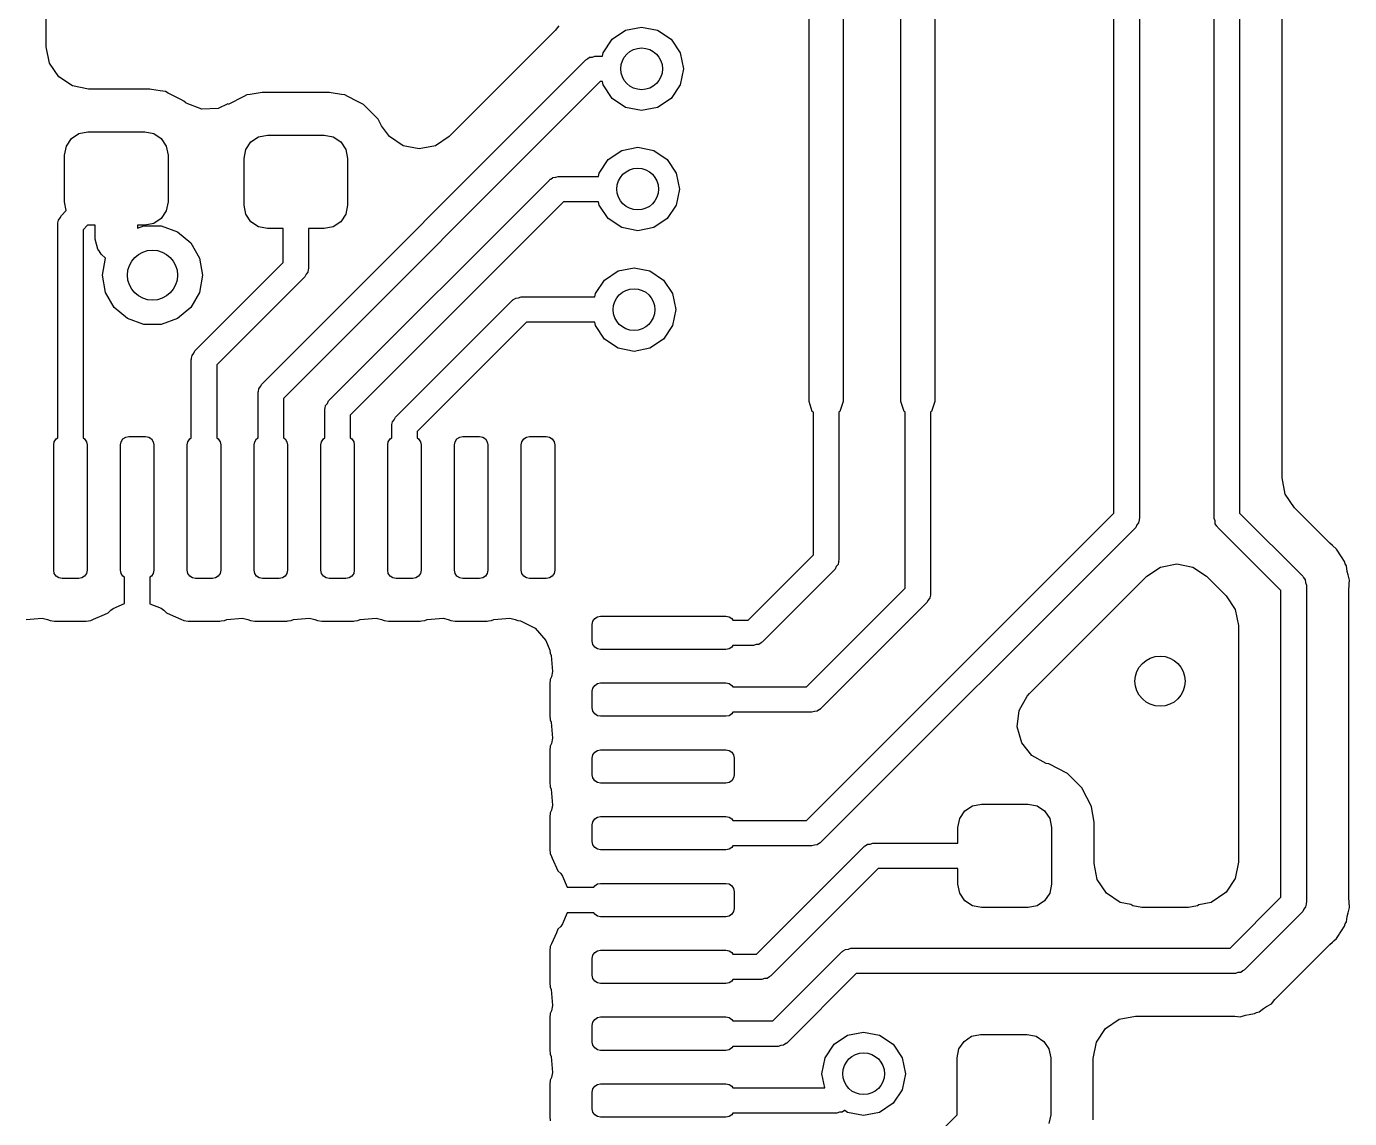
# Model space of a CAD drawing. Extents: x 0.99 to 4.24, y -7.27 to -4.02.
# Drawn here: x 3.0103 to 3.3222, y -6.4997 to -6.2423 of the extents above; entities that cross this region are included whole.
import ezdxf

# ---------------------------------------------------------------- set-up
doc = ezdxf.new("R2010")
doc.units = 0
doc.header["$MEASUREMENT"] = 0
doc.layers.add('BLACK', color=7, linetype='CONTINUOUS')

msp = doc.modelspace()

# ---------------------------------------------------------------- linework, layer by layer
at = {"layer": 'BLACK', "linetype": 'CONTINUOUS'}
for p, q in [((3.26668, -6.35703), (3.26668, -6.07565)), ((3.27269, -6.07441), (3.27269, -6.35827)), ((3.29031, -6.35827), (3.29031, -6.07441)), ((3.29631, -6.07565), (3.29631, -6.35703)), ((3.30633, -6.34875), (3.30633, -6.09291)), ((3.21647, -6.33071), (3.21647, -6.14142)), ((3.22447, -6.13976), (3.22447, -6.33071)), ((3.20282, -6.15285), (3.20282, -6.33071)), ((3.19482, -6.33071), (3.19482, -6.15451)), ((3.01499, -6.24715), (3.01499, -6.2289)), ((3.13443, -6.24382), (3.10996, -6.26828)), ((3.13501, -6.24318), (3.13443, -6.24382)), ((3.13518, -6.24298), (3.13501, -6.24318)), ((3.13584, -6.24218), (3.13518, -6.24298)), ((3.14838, -6.24535), (3.15157, -6.24322)), ((3.15157, -6.24322), (3.15534, -6.24247)), ((3.15534, -6.24247), (3.15911, -6.24322)), ((3.15911, -6.24322), (3.1623, -6.24535)), ((3.01575, -6.25096), (3.01499, -6.24715)), ((3.14625, -6.24855), (3.14838, -6.24535)), ((3.1623, -6.24535), (3.16443, -6.24855)), ((3.06579, -6.32662), (3.14222, -6.25019)), ((3.14222, -6.25019), (3.14237, -6.25008)), ((3.14237, -6.25008), (3.14241, -6.25001)), ((3.14241, -6.25001), (3.14254, -6.24997)), ((3.14254, -6.24997), (3.14307, -6.24959)), ((3.14307, -6.24959), (3.14373, -6.24954)), ((3.14373, -6.24954), (3.14434, -6.24931)), ((3.14434, -6.24931), (3.14609, -6.24931)), ((3.14609, -6.24931), (3.14625, -6.24855)), ((3.16443, -6.24855), (3.16518, -6.25231)), ((3.01791, -6.25419), (3.01575, -6.25096)), ((3.16518, -6.25231), (3.16443, -6.25608)), ((3.02114, -6.25635), (3.01791, -6.25419)), ((3.02495, -6.25711), (3.02114, -6.25635)), ((3.03589, -6.25711), (3.02495, -6.25711)), ((3.03941, -6.25711), (3.03589, -6.25711)), ((3.0398, -6.25717), (3.03941, -6.25711)), ((3.14558, -6.25531), (3.07091, -6.32998)), ((3.14609, -6.25531), (3.14558, -6.25531)), ((3.14625, -6.25608), (3.14609, -6.25531)), ((3.14838, -6.25927), (3.14625, -6.25608)), ((3.16443, -6.25608), (3.1623, -6.25927)), ((3.04181, -6.25749), (3.0398, -6.25717)), ((3.0398, -6.25717), (3.0398, -6.25717)), ((3.04305, -6.25768), (3.04181, -6.25749)), ((3.04375, -6.25804), (3.04305, -6.25768)), ((3.04673, -6.25956), (3.04375, -6.25804)), ((3.04375, -6.25804), (3.04375, -6.25804)), ((3.04743, -6.25992), (3.04673, -6.25956)), ((3.04673, -6.25956), (3.04673, -6.25956)), ((3.04787, -6.26036), (3.04743, -6.25992)), ((3.06157, -6.25883), (3.05788, -6.2607)), ((3.06227, -6.25847), (3.06157, -6.25883)), ((3.06157, -6.25883), (3.06157, -6.25883)), ((3.06304, -6.25835), (3.06227, -6.25847)), ((3.06349, -6.25828), (3.06304, -6.25835)), ((3.06304, -6.25835), (3.06304, -6.25835)), ((3.0659, -6.25789), (3.06349, -6.25828)), ((3.07382, -6.25789), (3.0659, -6.25789)), ((3.08134, -6.25789), (3.07382, -6.25789)), ((3.08173, -6.25789), (3.08134, -6.25789)), ((3.08212, -6.25795), (3.08173, -6.25789)), ((3.0846, -6.25835), (3.08212, -6.25795)), ((3.08212, -6.25795), (3.08212, -6.25795)), ((3.08537, -6.25847), (3.0846, -6.25835)), ((3.08607, -6.25883), (3.08537, -6.25847)), ((3.08838, -6.26), (3.08607, -6.25883)), ((3.08607, -6.25883), (3.08607, -6.25883)), ((3.08975, -6.2607), (3.08838, -6.26)), ((3.15157, -6.26141), (3.14838, -6.25927)), ((3.1623, -6.25927), (3.15911, -6.26141)), ((3.04799, -6.26044), (3.04787, -6.26036)), ((3.05164, -6.26178), (3.04799, -6.26044)), ((3.05552, -6.26163), (3.05164, -6.26178)), ((3.05782, -6.26057), (3.05552, -6.26163)), ((3.05788, -6.2607), (3.05782, -6.26057)), ((3.09323, -6.26418), (3.08975, -6.2607)), ((3.15534, -6.26215), (3.15157, -6.26141)), ((3.15911, -6.26141), (3.15534, -6.26215)), ((3.09404, -6.26576), (3.09323, -6.26418)), ((3.09587, -6.26828), (3.09404, -6.26576)), ((3.01971, -6.27053), (3.02091, -6.26874)), ((3.02091, -6.26874), (3.02269, -6.26755)), ((3.02269, -6.26755), (3.0248, -6.26713)), ((3.0248, -6.26713), (3.03819, -6.26713)), ((3.03819, -6.26713), (3.0403, -6.26755)), ((3.0403, -6.26755), (3.04209, -6.26874)), ((3.04209, -6.26874), (3.04328, -6.27053)), ((3.06203, -6.27132), (3.06323, -6.26953)), ((3.06323, -6.26953), (3.06502, -6.26833)), ((3.06502, -6.26833), (3.06713, -6.26791)), ((3.06713, -6.26791), (3.08051, -6.26791)), ((3.08051, -6.26791), (3.08262, -6.26833)), ((3.08262, -6.26833), (3.08441, -6.26953)), ((3.08441, -6.26953), (3.0856, -6.27132)), ((3.0991, -6.27044), (3.09587, -6.26828)), ((3.10996, -6.26828), (3.10673, -6.27044)), ((3.01929, -6.27264), (3.01971, -6.27053)), ((3.01929, -6.28366), (3.01929, -6.27264)), ((3.04328, -6.27053), (3.0437, -6.27264)), ((3.0437, -6.27264), (3.0437, -6.28366)), ((3.06161, -6.27343), (3.06203, -6.27132)), ((3.0856, -6.27132), (3.08602, -6.27343)), ((3.10291, -6.2712), (3.0991, -6.27044)), ((3.10673, -6.27044), (3.10291, -6.2712)), ((3.14745, -6.27369), (3.15064, -6.27156)), ((3.15064, -6.27156), (3.15441, -6.27081)), ((3.15441, -6.27081), (3.15818, -6.27156)), ((3.15818, -6.27156), (3.16137, -6.27369)), ((3.06161, -6.28445), (3.06161, -6.27343)), ((3.08602, -6.27343), (3.08602, -6.28445)), ((3.14532, -6.27688), (3.14745, -6.27369)), ((3.16137, -6.27369), (3.1635, -6.27688)), ((3.08154, -6.33057), (3.13358, -6.27853)), ((3.13358, -6.27853), (3.13373, -6.27842)), ((3.13373, -6.27842), (3.13377, -6.27835)), ((3.13377, -6.27835), (3.1339, -6.27831)), ((3.1339, -6.27831), (3.13443, -6.27793)), ((3.13443, -6.27793), (3.13509, -6.27787)), ((3.13509, -6.27787), (3.1357, -6.27765)), ((3.1357, -6.27765), (3.14516, -6.27765)), ((3.14516, -6.27765), (3.14532, -6.27688)), ((3.1635, -6.27688), (3.16425, -6.28065)), ((3.16425, -6.28065), (3.1635, -6.28442)), ((3.0197, -6.28571), (3.01929, -6.28366)), ((3.0437, -6.28366), (3.04328, -6.28577)), ((3.06203, -6.28656), (3.06161, -6.28445)), ((3.08602, -6.28445), (3.0856, -6.28656)), ((3.13694, -6.28365), (3.08666, -6.33393)), ((3.14516, -6.28365), (3.13694, -6.28365)), ((3.14532, -6.28442), (3.14516, -6.28365)), ((3.14745, -6.28761), (3.14532, -6.28442)), ((3.1635, -6.28442), (3.16137, -6.28761)), ((3.01774, -6.2886), (3.01785, -6.28795)), ((3.01785, -6.28795), (3.01827, -6.28745)), ((3.01827, -6.28745), (3.01855, -6.28686)), ((3.01855, -6.28686), (3.0197, -6.28571)), ((3.04209, -6.28756), (3.0403, -6.28875)), ((3.04328, -6.28577), (3.04209, -6.28756)), ((3.06323, -6.28835), (3.06203, -6.28656)), ((3.0856, -6.28656), (3.08441, -6.28835)), ((3.15064, -6.28974), (3.14745, -6.28761)), ((3.16137, -6.28761), (3.15818, -6.28974)), ((3.01767, -6.28898), (3.0177, -6.28879)), ((3.01767, -6.33931), (3.01767, -6.28898)), ((3.01768, -6.28871), (3.01774, -6.2886)), ((3.0177, -6.28879), (3.01768, -6.28871)), ((3.02473, -6.28916), (3.02367, -6.29022)), ((3.02367, -6.29022), (3.02367, -6.33931)), ((3.0248, -6.28917), (3.02473, -6.28916)), ((3.0265, -6.28917), (3.0248, -6.28917)), ((3.0265, -6.29242), (3.0265, -6.28917)), ((3.03819, -6.28917), (3.0365, -6.28917)), ((3.0365, -6.28917), (3.0365, -6.28986)), ((3.0365, -6.28986), (3.03797, -6.28932)), ((3.03797, -6.28932), (3.04208, -6.28932)), ((3.0403, -6.28875), (3.03819, -6.28917)), ((3.04208, -6.28932), (3.04593, -6.29072)), ((3.04593, -6.29072), (3.04907, -6.29336)), ((3.06502, -6.28954), (3.06323, -6.28835)), ((3.06713, -6.28996), (3.06502, -6.28954)), ((3.07082, -6.28996), (3.06713, -6.28996)), ((3.07082, -6.29797), (3.07082, -6.28996)), ((3.08051, -6.28996), (3.07682, -6.28996)), ((3.07682, -6.28996), (3.07682, -6.29921)), ((3.08262, -6.28954), (3.08051, -6.28996)), ((3.08441, -6.28835), (3.08262, -6.28954)), ((3.15441, -6.29049), (3.15064, -6.28974)), ((3.15818, -6.28974), (3.15441, -6.29049)), ((3.02684, -6.2936), (3.0265, -6.29242)), ((3.0271, -6.29481), (3.02684, -6.2936)), ((3.04907, -6.29336), (3.05112, -6.29691)), ((3.02726, -6.29502), (3.0271, -6.29481)), ((3.02729, -6.29512), (3.02726, -6.29502)), ((3.02743, -6.29524), (3.02729, -6.29512)), ((3.02796, -6.29596), (3.02743, -6.29524)), ((3.02893, -6.29692), (3.02796, -6.29596)), ((3.02821, -6.30095), (3.02893, -6.29692)), ((3.05112, -6.29691), (3.05184, -6.30095)), ((3.05004, -6.31874), (3.07082, -6.29797)), ((3.07622, -6.30074), (3.07594, -6.30133)), ((3.07664, -6.30024), (3.07622, -6.30074)), ((3.07675, -6.29959), (3.07664, -6.30024)), ((3.07681, -6.29947), (3.07675, -6.29959)), ((3.07682, -6.29921), (3.07679, -6.2994)), ((3.07679, -6.2994), (3.07681, -6.29947)), ((3.14658, -6.3021), (3.14978, -6.29996)), ((3.14978, -6.29996), (3.15354, -6.29921)), ((3.15354, -6.29921), (3.15731, -6.29996)), ((3.15731, -6.29996), (3.1605, -6.3021)), ((3.02893, -6.30499), (3.02821, -6.30095)), ((3.05184, -6.30095), (3.05112, -6.30499)), ((3.07594, -6.30133), (3.05517, -6.32211)), ((3.14445, -6.30529), (3.14658, -6.3021)), ((3.1605, -6.3021), (3.16264, -6.30529)), ((3.03098, -6.30854), (3.02893, -6.30499)), ((3.05112, -6.30499), (3.04907, -6.30854)), ((3.09729, -6.33444), (3.1248, -6.30693)), ((3.1248, -6.30693), (3.12495, -6.30683)), ((3.12495, -6.30683), (3.12499, -6.30676)), ((3.12499, -6.30676), (3.12511, -6.30671)), ((3.12511, -6.30671), (3.12565, -6.30634)), ((3.12565, -6.30634), (3.1263, -6.30628)), ((3.1263, -6.30628), (3.12692, -6.30606)), ((3.12692, -6.30606), (3.1443, -6.30606)), ((3.1443, -6.30606), (3.14445, -6.30529)), ((3.16264, -6.30529), (3.16339, -6.30906)), ((3.03412, -6.31118), (3.03098, -6.30854)), ((3.04907, -6.30854), (3.04593, -6.31118)), ((3.16339, -6.30906), (3.16264, -6.31282)), ((3.03797, -6.31258), (3.03412, -6.31118)), ((3.04208, -6.31258), (3.03797, -6.31258)), ((3.04593, -6.31118), (3.04208, -6.31258)), ((3.12816, -6.31206), (3.10241, -6.3378)), ((3.1443, -6.31206), (3.12816, -6.31206)), ((3.14445, -6.31282), (3.1443, -6.31206)), ((3.14658, -6.31601), (3.14445, -6.31282)), ((3.16264, -6.31282), (3.1605, -6.31601)), ((3.14978, -6.31815), (3.14658, -6.31601)), ((3.1605, -6.31601), (3.15731, -6.31815)), ((3.04935, -6.31984), (3.04977, -6.31934)), ((3.04977, -6.31934), (3.05004, -6.31874)), ((3.15354, -6.3189), (3.14978, -6.31815)), ((3.15731, -6.31815), (3.15354, -6.3189)), ((3.04917, -6.32087), (3.0492, -6.32068)), ((3.04917, -6.33931), (3.04917, -6.32087)), ((3.04918, -6.3206), (3.04923, -6.32049)), ((3.0492, -6.32068), (3.04918, -6.3206)), ((3.04923, -6.32049), (3.04935, -6.31984)), ((3.05517, -6.32211), (3.05517, -6.33931)), ((3.06491, -6.32874), (3.06495, -6.32856)), ((3.06491, -6.33931), (3.06491, -6.32874)), ((3.06492, -6.32848), (3.06498, -6.32836)), ((3.06495, -6.32856), (3.06492, -6.32848)), ((3.06498, -6.32836), (3.06509, -6.32771)), ((3.06509, -6.32771), (3.06552, -6.32721)), ((3.06552, -6.32721), (3.06579, -6.32662)), ((3.07091, -6.32998), (3.07091, -6.33931)), ((3.08073, -6.33231), (3.08084, -6.33166)), ((3.08084, -6.33166), (3.08126, -6.33116)), ((3.08126, -6.33116), (3.08154, -6.33057)), ((3.19558, -6.33306), (3.19482, -6.33071)), ((3.20282, -6.33071), (3.20205, -6.33306)), ((3.21724, -6.33306), (3.21647, -6.33071)), ((3.22447, -6.33071), (3.22371, -6.33306)), ((3.08066, -6.33269), (3.08069, -6.33251)), ((3.08066, -6.33931), (3.08066, -6.33269)), ((3.08067, -6.33243), (3.08073, -6.33231)), ((3.08069, -6.33251), (3.08067, -6.33243)), ((3.08666, -6.33393), (3.08666, -6.33931)), ((3.09659, -6.33554), (3.09701, -6.33503)), ((3.09701, -6.33503), (3.09729, -6.33444)), ((3.19582, -6.33323), (3.19558, -6.33306)), ((3.19582, -6.36687), (3.19582, -6.33323)), ((3.20205, -6.33306), (3.20182, -6.33323)), ((3.20182, -6.33323), (3.20182, -6.36811)), ((3.21747, -6.33323), (3.21724, -6.33306)), ((3.21747, -6.37474), (3.21747, -6.33323)), ((3.22371, -6.33306), (3.22347, -6.33323)), ((3.22347, -6.33323), (3.22347, -6.37598)), ((3.09641, -6.33656), (3.09644, -6.33638)), ((3.09641, -6.33931), (3.09641, -6.33656)), ((3.09642, -6.3363), (3.09648, -6.33618)), ((3.09644, -6.33638), (3.09642, -6.3363)), ((3.09648, -6.33618), (3.09659, -6.33554)), ((3.10241, -6.3378), (3.10241, -6.33931)), ((3.01673, -6.34094), (3.01688, -6.34019)), ((3.01673, -6.37047), (3.01673, -6.34094)), ((3.01688, -6.34019), (3.01731, -6.33955)), ((3.01731, -6.33955), (3.01767, -6.33931)), ((3.02367, -6.33931), (3.02403, -6.33955)), ((3.02403, -6.33955), (3.02446, -6.34019)), ((3.02446, -6.34019), (3.02461, -6.34094)), ((3.02461, -6.34094), (3.02461, -6.37047)), ((3.03248, -6.34094), (3.03263, -6.34019)), ((3.03248, -6.37047), (3.03248, -6.34094)), ((3.03263, -6.34019), (3.03306, -6.33955)), ((3.03306, -6.33955), (3.0337, -6.33913)), ((3.0337, -6.33913), (3.03445, -6.33898)), ((3.03445, -6.33898), (3.03839, -6.33898)), ((3.03839, -6.33898), (3.03914, -6.33913)), ((3.03914, -6.33913), (3.03978, -6.33955)), ((3.03978, -6.33955), (3.0402, -6.34019)), ((3.0402, -6.34019), (3.04035, -6.34094)), ((3.04035, -6.34094), (3.04035, -6.37047)), ((3.04823, -6.34094), (3.04838, -6.34019)), ((3.04823, -6.37047), (3.04823, -6.34094)), ((3.04838, -6.34019), (3.0488, -6.33955)), ((3.0488, -6.33955), (3.04917, -6.33931)), ((3.05517, -6.33931), (3.05553, -6.33955)), ((3.05553, -6.33955), (3.05595, -6.34019)), ((3.05595, -6.34019), (3.0561, -6.34094)), ((3.0561, -6.34094), (3.0561, -6.37047)), ((3.06398, -6.34094), (3.06413, -6.34019)), ((3.06398, -6.37047), (3.06398, -6.34094)), ((3.06413, -6.34019), (3.06455, -6.33955)), ((3.06455, -6.33955), (3.06491, -6.33931)), ((3.07091, -6.33931), (3.07127, -6.33955)), ((3.07127, -6.33955), (3.0717, -6.34019)), ((3.0717, -6.34019), (3.07185, -6.34094)), ((3.07185, -6.34094), (3.07185, -6.37047)), ((3.07972, -6.34094), (3.07987, -6.34019)), ((3.07972, -6.37047), (3.07972, -6.34094)), ((3.07987, -6.34019), (3.0803, -6.33955)), ((3.0803, -6.33955), (3.08066, -6.33931)), ((3.08666, -6.33931), (3.08702, -6.33955)), ((3.08702, -6.33955), (3.08745, -6.34019)), ((3.08745, -6.34019), (3.0876, -6.34094)), ((3.0876, -6.34094), (3.0876, -6.37047)), ((3.09547, -6.34094), (3.09562, -6.34019)), ((3.09547, -6.37047), (3.09547, -6.34094)), ((3.09562, -6.34019), (3.09605, -6.33955)), ((3.09605, -6.33955), (3.09641, -6.33931)), ((3.10241, -6.33931), (3.10277, -6.33955)), ((3.10277, -6.33955), (3.1032, -6.34019)), ((3.1032, -6.34019), (3.10335, -6.34094)), ((3.10335, -6.34094), (3.10335, -6.37047)), ((3.11122, -6.34094), (3.11137, -6.34019)), ((3.11122, -6.37047), (3.11122, -6.34094)), ((3.11137, -6.34019), (3.1118, -6.33955)), ((3.1118, -6.33955), (3.11244, -6.33913)), ((3.11244, -6.33913), (3.11319, -6.33898)), ((3.11319, -6.33898), (3.11713, -6.33898)), ((3.11713, -6.33898), (3.11788, -6.33913)), ((3.11788, -6.33913), (3.11852, -6.33955)), ((3.11852, -6.33955), (3.11894, -6.34019)), ((3.11894, -6.34019), (3.11909, -6.34094)), ((3.11909, -6.34094), (3.11909, -6.37047)), ((3.12697, -6.34094), (3.12712, -6.34019)), ((3.12697, -6.37047), (3.12697, -6.34094)), ((3.12712, -6.34019), (3.12755, -6.33955)), ((3.12755, -6.33955), (3.12818, -6.33913)), ((3.12818, -6.33913), (3.12894, -6.33898)), ((3.12894, -6.33898), (3.13287, -6.33898)), ((3.13287, -6.33898), (3.13363, -6.33913)), ((3.13363, -6.33913), (3.13427, -6.33955)), ((3.13427, -6.33955), (3.13469, -6.34019)), ((3.13469, -6.34019), (3.13484, -6.34094)), ((3.13484, -6.34094), (3.13484, -6.37047)), ((3.30708, -6.35256), (3.30633, -6.34875)), ((3.30924, -6.35579), (3.30708, -6.35256)), ((3.31755, -6.3641), (3.30924, -6.35579)), ((3.19423, -6.42948), (3.26668, -6.35703)), ((3.27208, -6.3598), (3.27181, -6.36039)), ((3.2725, -6.35929), (3.27208, -6.3598)), ((3.27262, -6.35865), (3.2725, -6.35929)), ((3.27267, -6.35853), (3.27262, -6.35865)), ((3.27269, -6.35827), (3.27265, -6.35845)), ((3.27265, -6.35845), (3.27267, -6.35853)), ((3.29053, -6.35888), (3.29031, -6.35827)), ((3.29059, -6.35954), (3.29053, -6.35888)), ((3.29096, -6.36007), (3.29059, -6.35954)), ((3.29631, -6.35703), (3.31118, -6.37189)), ((3.27181, -6.36039), (3.19759, -6.4346)), ((3.29101, -6.3602), (3.29096, -6.36007)), ((3.29108, -6.36024), (3.29101, -6.3602)), ((3.29119, -6.36039), (3.29108, -6.36024)), ((3.30606, -6.37526), (3.29119, -6.36039)), ((3.31819, -6.36469), (3.31755, -6.3641)), ((3.31918, -6.36552), (3.31819, -6.36469)), ((3.31962, -6.36627), (3.31918, -6.36552)), ((3.31983, -6.36664), (3.31962, -6.36627)), ((3.31962, -6.36627), (3.31962, -6.36627)), ((3.18045, -6.38224), (3.19582, -6.36687)), ((3.20164, -6.36914), (3.20122, -6.36964)), ((3.20175, -6.36849), (3.20164, -6.36914)), ((3.20181, -6.36837), (3.20175, -6.36849)), ((3.20182, -6.36811), (3.20179, -6.36829)), ((3.20179, -6.36829), (3.20181, -6.36837)), ((3.27768, -6.36975), (3.2815, -6.369)), ((3.2815, -6.369), (3.28531, -6.36975)), ((3.3203, -6.36737), (3.31983, -6.36664)), ((3.32104, -6.36843), (3.3203, -6.36737)), ((3.32119, -6.36899), (3.32104, -6.36843)), ((3.32148, -6.36949), (3.32119, -6.36899)), ((3.01688, -6.37123), (3.01673, -6.37047)), ((3.01731, -6.37186), (3.01688, -6.37123)), ((3.01795, -6.37229), (3.01731, -6.37186)), ((3.0187, -6.37244), (3.01795, -6.37229)), ((3.02264, -6.37244), (3.0187, -6.37244)), ((3.02339, -6.37229), (3.02264, -6.37244)), ((3.02403, -6.37186), (3.02339, -6.37229)), ((3.02446, -6.37123), (3.02403, -6.37186)), ((3.02461, -6.37047), (3.02446, -6.37123)), ((3.03263, -6.37123), (3.03248, -6.37047)), ((3.03306, -6.37186), (3.03263, -6.37123)), ((3.03342, -6.37211), (3.03306, -6.37186)), ((3.03342, -6.37834), (3.03342, -6.37211)), ((3.03978, -6.37186), (3.03942, -6.37211)), ((3.03942, -6.37211), (3.03942, -6.37838)), ((3.0402, -6.37123), (3.03978, -6.37186)), ((3.04035, -6.37047), (3.0402, -6.37123)), ((3.04838, -6.37123), (3.04823, -6.37047)), ((3.0488, -6.37186), (3.04838, -6.37123)), ((3.04944, -6.37229), (3.0488, -6.37186)), ((3.0502, -6.37244), (3.04944, -6.37229)), ((3.05413, -6.37244), (3.0502, -6.37244)), ((3.05489, -6.37229), (3.05413, -6.37244)), ((3.05553, -6.37186), (3.05489, -6.37229)), ((3.05595, -6.37123), (3.05553, -6.37186)), ((3.0561, -6.37047), (3.05595, -6.37123)), ((3.06413, -6.37123), (3.06398, -6.37047)), ((3.06455, -6.37186), (3.06413, -6.37123)), ((3.06519, -6.37229), (3.06455, -6.37186)), ((3.06594, -6.37244), (3.06519, -6.37229)), ((3.06988, -6.37244), (3.06594, -6.37244)), ((3.07064, -6.37229), (3.06988, -6.37244)), ((3.07127, -6.37186), (3.07064, -6.37229)), ((3.0717, -6.37123), (3.07127, -6.37186)), ((3.07185, -6.37047), (3.0717, -6.37123)), ((3.07987, -6.37123), (3.07972, -6.37047)), ((3.0803, -6.37186), (3.07987, -6.37123)), ((3.08094, -6.37229), (3.0803, -6.37186)), ((3.08169, -6.37244), (3.08094, -6.37229)), ((3.08563, -6.37244), (3.08169, -6.37244)), ((3.08638, -6.37229), (3.08563, -6.37244)), ((3.08702, -6.37186), (3.08638, -6.37229)), ((3.08745, -6.37123), (3.08702, -6.37186)), ((3.0876, -6.37047), (3.08745, -6.37123)), ((3.09562, -6.37123), (3.09547, -6.37047)), ((3.09605, -6.37186), (3.09562, -6.37123)), ((3.09669, -6.37229), (3.09605, -6.37186)), ((3.09744, -6.37244), (3.09669, -6.37229)), ((3.10138, -6.37244), (3.09744, -6.37244)), ((3.10213, -6.37229), (3.10138, -6.37244)), ((3.10277, -6.37186), (3.10213, -6.37229)), ((3.1032, -6.37123), (3.10277, -6.37186)), ((3.10335, -6.37047), (3.1032, -6.37123)), ((3.11137, -6.37123), (3.11122, -6.37047)), ((3.1118, -6.37186), (3.11137, -6.37123)), ((3.11244, -6.37229), (3.1118, -6.37186)), ((3.11319, -6.37244), (3.11244, -6.37229)), ((3.11713, -6.37244), (3.11319, -6.37244)), ((3.11788, -6.37229), (3.11713, -6.37244)), ((3.11852, -6.37186), (3.11788, -6.37229)), ((3.11894, -6.37123), (3.11852, -6.37186)), ((3.11909, -6.37047), (3.11894, -6.37123)), ((3.12712, -6.37123), (3.12697, -6.37047)), ((3.12755, -6.37186), (3.12712, -6.37123)), ((3.12818, -6.37229), (3.12755, -6.37186)), ((3.12894, -6.37244), (3.12818, -6.37229)), ((3.13287, -6.37244), (3.12894, -6.37244)), ((3.13363, -6.37229), (3.13287, -6.37244)), ((3.13427, -6.37186), (3.13363, -6.37229)), ((3.13469, -6.37123), (3.13427, -6.37186)), ((3.13484, -6.37047), (3.13469, -6.37123)), ((3.20094, -6.37023), (3.18381, -6.38736)), ((3.20122, -6.36964), (3.20094, -6.37023)), ((3.24679, -6.39958), (3.27445, -6.37191)), ((3.27445, -6.37191), (3.27768, -6.36975)), ((3.28531, -6.36975), (3.28854, -6.37191)), ((3.28854, -6.37191), (3.29312, -6.37649)), ((3.31118, -6.37189), (3.31128, -6.37205)), ((3.31128, -6.37205), (3.31135, -6.37209)), ((3.31135, -6.37209), (3.3114, -6.37221)), ((3.3114, -6.37221), (3.31177, -6.37275)), ((3.3217, -6.37077), (3.32148, -6.36949)), ((3.32189, -6.37161), (3.3217, -6.37077)), ((3.32223, -6.37286), (3.32189, -6.37161)), ((3.19423, -6.39798), (3.21747, -6.37474)), ((3.30606, -6.44758), (3.30606, -6.37526)), ((3.31177, -6.37275), (3.31183, -6.3734)), ((3.31183, -6.3734), (3.31206, -6.37402)), ((3.31206, -6.37402), (3.31206, -6.44882)), ((3.32207, -6.37502), (3.32211, -6.37415)), ((3.32207, -6.44782), (3.32207, -6.37502)), ((3.32211, -6.37415), (3.32215, -6.37373)), ((3.32215, -6.37373), (3.32223, -6.37286)), ((3.03077, -6.37948), (3.03342, -6.37834)), ((3.03942, -6.37838), (3.04204, -6.37947)), ((3.22259, -6.37811), (3.19759, -6.40311)), ((3.22287, -6.37751), (3.22259, -6.37811)), ((3.22329, -6.37701), (3.22287, -6.37751)), ((3.22341, -6.37637), (3.22329, -6.37701)), ((3.22346, -6.37625), (3.22341, -6.37637)), ((3.22347, -6.37598), (3.22344, -6.37617)), ((3.22344, -6.37617), (3.22346, -6.37625)), ((3.29312, -6.37649), (3.29528, -6.37972)), ((3.01027, -6.38209), (3.01403, -6.38182)), ((3.01403, -6.38182), (3.01527, -6.38207)), ((3.02615, -6.38203), (3.02871, -6.3809)), ((3.02871, -6.3809), (3.02955, -6.38052)), ((3.02955, -6.38052), (3.0302, -6.37987)), ((3.0302, -6.37987), (3.03077, -6.37948)), ((3.04204, -6.37947), (3.04266, -6.37989)), ((3.04266, -6.37989), (3.04331, -6.38054)), ((3.04331, -6.38054), (3.04415, -6.38091)), ((3.04415, -6.38091), (3.04671, -6.38204)), ((3.05751, -6.38209), (3.06128, -6.38182)), ((3.06128, -6.38182), (3.06252, -6.38207)), ((3.07326, -6.38209), (3.07702, -6.38182)), ((3.07702, -6.38182), (3.07827, -6.38207)), ((3.08901, -6.38209), (3.09277, -6.38182)), ((3.09277, -6.38182), (3.09401, -6.38207)), ((3.10475, -6.38209), (3.10852, -6.38182)), ((3.10852, -6.38182), (3.10976, -6.38207)), ((3.1205, -6.38209), (3.12427, -6.38182)), ((3.12427, -6.38182), (3.12551, -6.38207)), ((3.14385, -6.38251), (3.14428, -6.38188)), ((3.14428, -6.38188), (3.14492, -6.38145)), ((3.14492, -6.38145), (3.14567, -6.3813)), ((3.14567, -6.3813), (3.1752, -6.3813)), ((3.1752, -6.3813), (3.17595, -6.38145)), ((3.17595, -6.38145), (3.17659, -6.38188)), ((3.17659, -6.38188), (3.17683, -6.38224)), ((3.29528, -6.37972), (3.29604, -6.38353)), ((3.01527, -6.38207), (3.0159, -6.38234)), ((3.0159, -6.38234), (3.01692, -6.38246)), ((3.01692, -6.38246), (3.02442, -6.38246)), ((3.02442, -6.38246), (3.02546, -6.38234)), ((3.02546, -6.38234), (3.02615, -6.38203)), ((3.02615, -6.38203), (3.02615, -6.38203)), ((3.04671, -6.38204), (3.04671, -6.38204)), ((3.04671, -6.38204), (3.04739, -6.38234)), ((3.04739, -6.38234), (3.04842, -6.38246)), ((3.04842, -6.38246), (3.05591, -6.38246)), ((3.05591, -6.38246), (3.05621, -6.38243)), ((3.05621, -6.38243), (3.05622, -6.38242)), ((3.05622, -6.38242), (3.05696, -6.38234)), ((3.05622, -6.38242), (3.05622, -6.38242)), ((3.05696, -6.38234), (3.05751, -6.38209)), ((3.06252, -6.38207), (3.06314, -6.38234)), ((3.06314, -6.38234), (3.06416, -6.38246)), ((3.06416, -6.38246), (3.07166, -6.38246)), ((3.07166, -6.38246), (3.07196, -6.38243)), ((3.07196, -6.38243), (3.07197, -6.38242)), ((3.07197, -6.38242), (3.07271, -6.38234)), ((3.07197, -6.38242), (3.07197, -6.38242)), ((3.07271, -6.38234), (3.07326, -6.38209)), ((3.07827, -6.38207), (3.07889, -6.38234)), ((3.07889, -6.38234), (3.07991, -6.38246)), ((3.07991, -6.38246), (3.08741, -6.38246)), ((3.08741, -6.38246), (3.0877, -6.38243)), ((3.0877, -6.38243), (3.08771, -6.38242)), ((3.08771, -6.38242), (3.08846, -6.38234)), ((3.08771, -6.38242), (3.08771, -6.38242)), ((3.08846, -6.38234), (3.08901, -6.38209)), ((3.09401, -6.38207), (3.09464, -6.38234)), ((3.09464, -6.38234), (3.09566, -6.38246)), ((3.09566, -6.38246), (3.10316, -6.38246)), ((3.10316, -6.38246), (3.10345, -6.38243)), ((3.10345, -6.38243), (3.10346, -6.38242)), ((3.10346, -6.38242), (3.1042, -6.38234)), ((3.10346, -6.38242), (3.10346, -6.38242)), ((3.1042, -6.38234), (3.10475, -6.38209)), ((3.10976, -6.38207), (3.11038, -6.38234)), ((3.11038, -6.38234), (3.11141, -6.38246)), ((3.11141, -6.38246), (3.11891, -6.38246)), ((3.11891, -6.38246), (3.1192, -6.38243)), ((3.1192, -6.38243), (3.11921, -6.38242)), ((3.11921, -6.38242), (3.11995, -6.38234)), ((3.11921, -6.38242), (3.11921, -6.38242)), ((3.11995, -6.38234), (3.1205, -6.38209)), ((3.12551, -6.38207), (3.12613, -6.38234)), ((3.12613, -6.38234), (3.1268, -6.38242)), ((3.1268, -6.38242), (3.13023, -6.38413)), ((3.13023, -6.38413), (3.13278, -6.38706)), ((3.1437, -6.38327), (3.14385, -6.38251)), ((3.1437, -6.3872), (3.1437, -6.38327)), ((3.17683, -6.38224), (3.18045, -6.38224)), ((3.29604, -6.38353), (3.29604, -6.4393)), ((3.13278, -6.38706), (3.13372, -6.38932)), ((3.14385, -6.38796), (3.1437, -6.3872)), ((3.14428, -6.3886), (3.14385, -6.38796)), ((3.18231, -6.38801), (3.18169, -6.38824)), ((3.18296, -6.38796), (3.18231, -6.38801)), ((3.1835, -6.38758), (3.18296, -6.38796)), ((3.18362, -6.38753), (3.1835, -6.38758)), ((3.18366, -6.38746), (3.18362, -6.38753)), ((3.18381, -6.38736), (3.18366, -6.38746)), ((3.13372, -6.38932), (3.13381, -6.39003)), ((3.13381, -6.39003), (3.13405, -6.39058)), ((3.13405, -6.39058), (3.13432, -6.39435)), ((3.14492, -6.38902), (3.14428, -6.3886)), ((3.14567, -6.38917), (3.14492, -6.38902)), ((3.1752, -6.38917), (3.14567, -6.38917)), ((3.17595, -6.38902), (3.1752, -6.38917)), ((3.17659, -6.3886), (3.17595, -6.38902)), ((3.17683, -6.38824), (3.17659, -6.3886)), ((3.18169, -6.38824), (3.17683, -6.38824)), ((3.13432, -6.39435), (3.13408, -6.39559)), ((3.1338, -6.39621), (3.13368, -6.39723)), ((3.13368, -6.39723), (3.13368, -6.40473)), ((3.13408, -6.39559), (3.1338, -6.39621)), ((3.14428, -6.39762), (3.14492, -6.3972)), ((3.14492, -6.3972), (3.14567, -6.39705)), ((3.14567, -6.39705), (3.1752, -6.39705)), ((3.1752, -6.39705), (3.17595, -6.3972)), ((3.17595, -6.3972), (3.17659, -6.39762)), ((3.1437, -6.39902), (3.14385, -6.39826)), ((3.1437, -6.40295), (3.1437, -6.39902)), ((3.14385, -6.39826), (3.14428, -6.39762)), ((3.17659, -6.39762), (3.17683, -6.39798)), ((3.17683, -6.39798), (3.19423, -6.39798)), ((3.24436, -6.40354), (3.24626, -6.40015)), ((3.24626, -6.40015), (3.24679, -6.39958)), ((3.14385, -6.40371), (3.1437, -6.40295)), ((3.14428, -6.40434), (3.14385, -6.40371)), ((3.19674, -6.4037), (3.19609, -6.40376)), ((3.19728, -6.40333), (3.19674, -6.4037)), ((3.1974, -6.40328), (3.19728, -6.40333)), ((3.19744, -6.40321), (3.1974, -6.40328)), ((3.19759, -6.40311), (3.19744, -6.40321)), ((3.2439, -6.4074), (3.24436, -6.40354)), ((3.13368, -6.40473), (3.13381, -6.40578)), ((3.13381, -6.40578), (3.13405, -6.40633)), ((3.13405, -6.40633), (3.13432, -6.4101)), ((3.14492, -6.40477), (3.14428, -6.40434)), ((3.14567, -6.40492), (3.14492, -6.40477)), ((3.1752, -6.40492), (3.14567, -6.40492)), ((3.17595, -6.40477), (3.1752, -6.40492)), ((3.17659, -6.40434), (3.17595, -6.40477)), ((3.17683, -6.40398), (3.17659, -6.40434)), ((3.19547, -6.40398), (3.17683, -6.40398)), ((3.19609, -6.40376), (3.19547, -6.40398)), ((3.24496, -6.41114), (3.2439, -6.4074)), ((3.1338, -6.41196), (3.13368, -6.41298)), ((3.13368, -6.41298), (3.13368, -6.42048)), ((3.13408, -6.41134), (3.1338, -6.41196)), ((3.13432, -6.4101), (3.13408, -6.41134)), ((3.14428, -6.41337), (3.14492, -6.41295)), ((3.14492, -6.41295), (3.14567, -6.4128)), ((3.14567, -6.4128), (3.1752, -6.4128)), ((3.1752, -6.4128), (3.17595, -6.41295)), ((3.17595, -6.41295), (3.17659, -6.41337)), ((3.24736, -6.41419), (3.24496, -6.41114)), ((3.1437, -6.41476), (3.14385, -6.41401)), ((3.1437, -6.4187), (3.1437, -6.41476)), ((3.14385, -6.41401), (3.14428, -6.41337)), ((3.17659, -6.41337), (3.17702, -6.41401)), ((3.17702, -6.41401), (3.17717, -6.41476)), ((3.17717, -6.41476), (3.17717, -6.4187)), ((3.25067, -6.41604), (3.24736, -6.41419)), ((3.25132, -6.41615), (3.25067, -6.41604)), ((3.2557, -6.41838), (3.25132, -6.41615)), ((3.14385, -6.41945), (3.1437, -6.4187)), ((3.17717, -6.4187), (3.17702, -6.41945)), ((3.25918, -6.42186), (3.2557, -6.41838)), ((3.13368, -6.42048), (3.13381, -6.42153)), ((3.13381, -6.42153), (3.13405, -6.42208)), ((3.13405, -6.42208), (3.13432, -6.42584)), ((3.14428, -6.42009), (3.14385, -6.41945)), ((3.14492, -6.42052), (3.14428, -6.42009)), ((3.14567, -6.42067), (3.14492, -6.42052)), ((3.1752, -6.42067), (3.14567, -6.42067)), ((3.17595, -6.42052), (3.1752, -6.42067)), ((3.17659, -6.42009), (3.17595, -6.42052)), ((3.17702, -6.41945), (3.17659, -6.42009)), ((3.25953, -6.42256), (3.25918, -6.42186)), ((3.26106, -6.42554), (3.25953, -6.42256)), ((3.26141, -6.42624), (3.26106, -6.42554)), ((3.26106, -6.42554), (3.26106, -6.42554)), ((3.1338, -6.42771), (3.13368, -6.42873)), ((3.13408, -6.42708), (3.1338, -6.42771)), ((3.13432, -6.42584), (3.13408, -6.42708)), ((3.14492, -6.42869), (3.14567, -6.42854)), ((3.14567, -6.42854), (3.1752, -6.42854)), ((3.1752, -6.42854), (3.17595, -6.42869)), ((3.23034, -6.42899), (3.23154, -6.4272)), ((3.23154, -6.4272), (3.23332, -6.42601)), ((3.23332, -6.42601), (3.23543, -6.42559)), ((3.23543, -6.42559), (3.24646, -6.42559)), ((3.24646, -6.42559), (3.24857, -6.42601)), ((3.24857, -6.42601), (3.25035, -6.4272)), ((3.25035, -6.4272), (3.25155, -6.42899)), ((3.26199, -6.42988), (3.26141, -6.42624)), ((3.13368, -6.42873), (3.13368, -6.43623)), ((3.1437, -6.43051), (3.14385, -6.42976)), ((3.1437, -6.43445), (3.1437, -6.43051)), ((3.14385, -6.42976), (3.14428, -6.42912)), ((3.14428, -6.42912), (3.14492, -6.42869)), ((3.17595, -6.42869), (3.17659, -6.42912)), ((3.17659, -6.42912), (3.17683, -6.42948)), ((3.17683, -6.42948), (3.19423, -6.42948)), ((3.22992, -6.4311), (3.23034, -6.42899)), ((3.22992, -6.4348), (3.22992, -6.4311)), ((3.25155, -6.42899), (3.25197, -6.4311)), ((3.25197, -6.4311), (3.25197, -6.44449)), ((3.26199, -6.43027), (3.26199, -6.42988)), ((3.26199, -6.43959), (3.26199, -6.43027)), ((3.14385, -6.4352), (3.1437, -6.43445)), ((3.19728, -6.43482), (3.19674, -6.4352)), ((3.1974, -6.43478), (3.19728, -6.43482)), ((3.19744, -6.43471), (3.1974, -6.43478)), ((3.19759, -6.4346), (3.19744, -6.43471)), ((3.20923, -6.43502), (3.20984, -6.4348)), ((3.20984, -6.4348), (3.22992, -6.4348)), ((3.13368, -6.43623), (3.13381, -6.43728)), ((3.13381, -6.43728), (3.13411, -6.43796)), ((3.13411, -6.43796), (3.13411, -6.43796)), ((3.13411, -6.43796), (3.13427, -6.43832)), ((3.14428, -6.43584), (3.14385, -6.4352)), ((3.14492, -6.43627), (3.14428, -6.43584)), ((3.14567, -6.43642), (3.14492, -6.43627)), ((3.1752, -6.43642), (3.14567, -6.43642)), ((3.17595, -6.43627), (3.1752, -6.43642)), ((3.17659, -6.43584), (3.17595, -6.43627)), ((3.17683, -6.43548), (3.17659, -6.43584)), ((3.19547, -6.43548), (3.17683, -6.43548)), ((3.18242, -6.46098), (3.20772, -6.43567)), ((3.19609, -6.43526), (3.19547, -6.43548)), ((3.19674, -6.4352), (3.19609, -6.43526)), ((3.20772, -6.43567), (3.20787, -6.43557)), ((3.20787, -6.43557), (3.20791, -6.4355)), ((3.20791, -6.4355), (3.20804, -6.43545)), ((3.20804, -6.43545), (3.20857, -6.43508)), ((3.20857, -6.43508), (3.20923, -6.43502)), ((3.13427, -6.43832), (3.13562, -6.44136)), ((3.21109, -6.4408), (3.18578, -6.4661)), ((3.22992, -6.4408), (3.21109, -6.4408)), ((3.22992, -6.44449), (3.22992, -6.4408)), ((3.26275, -6.4434), (3.26199, -6.43959)), ((3.29604, -6.4393), (3.29528, -6.44311)), ((3.13562, -6.44136), (3.13627, -6.44201)), ((3.13627, -6.44201), (3.13667, -6.44258)), ((3.13667, -6.44258), (3.1378, -6.44523)), ((3.26491, -6.44663), (3.26275, -6.4434)), ((3.29528, -6.44311), (3.29312, -6.44634)), ((3.1378, -6.44523), (3.14404, -6.44523)), ((3.14404, -6.44523), (3.14428, -6.44487)), ((3.14428, -6.44487), (3.14492, -6.44444)), ((3.14492, -6.44444), (3.14567, -6.44429)), ((3.14567, -6.44429), (3.1752, -6.44429)), ((3.1752, -6.44429), (3.17595, -6.44444)), ((3.17595, -6.44444), (3.17659, -6.44487)), ((3.17659, -6.44487), (3.17702, -6.44551)), ((3.17702, -6.44551), (3.17717, -6.44626)), ((3.17717, -6.44626), (3.17717, -6.4502)), ((3.23034, -6.4466), (3.22992, -6.44449)), ((3.23154, -6.44839), (3.23034, -6.4466)), ((3.25155, -6.4466), (3.25035, -6.44839)), ((3.25197, -6.44449), (3.25155, -6.4466)), ((3.26814, -6.44879), (3.26491, -6.44663)), ((3.29283, -6.44663), (3.2896, -6.44879)), ((3.29312, -6.44634), (3.29283, -6.44663)), ((3.17717, -6.4502), (3.17702, -6.45095)), ((3.23332, -6.44958), (3.23154, -6.44839)), ((3.23543, -6.45), (3.23332, -6.44958)), ((3.24646, -6.45), (3.23543, -6.45)), ((3.24857, -6.44958), (3.24646, -6.45)), ((3.25035, -6.44839), (3.24857, -6.44958)), ((3.2707, -6.4493), (3.26814, -6.44879)), ((3.27112, -6.44958), (3.2707, -6.4493)), ((3.27323, -6.45), (3.27112, -6.44958)), ((3.28425, -6.45), (3.27323, -6.45)), ((3.28636, -6.44958), (3.28425, -6.45)), ((3.28668, -6.44937), (3.28636, -6.44958)), ((3.2896, -6.44879), (3.28668, -6.44937)), ((3.29406, -6.45957), (3.30606, -6.44758)), ((3.31145, -6.45035), (3.31118, -6.45094)), ((3.31187, -6.44984), (3.31145, -6.45035)), ((3.31199, -6.4492), (3.31187, -6.44984)), ((3.31204, -6.44908), (3.31199, -6.4492)), ((3.31206, -6.44882), (3.31202, -6.449)), ((3.31202, -6.449), (3.31204, -6.44908)), ((3.32189, -6.45122), (3.32223, -6.44997)), ((3.32211, -6.44868), (3.32207, -6.44782)), ((3.32223, -6.44997), (3.32211, -6.44868)), ((3.13776, -6.45123), (3.13668, -6.45385)), ((3.14404, -6.45123), (3.13776, -6.45123)), ((3.14428, -6.45159), (3.14404, -6.45123)), ((3.14492, -6.45202), (3.14428, -6.45159)), ((3.14567, -6.45217), (3.14492, -6.45202)), ((3.1752, -6.45217), (3.14567, -6.45217)), ((3.17595, -6.45202), (3.1752, -6.45217)), ((3.17659, -6.45159), (3.17595, -6.45202)), ((3.17702, -6.45095), (3.17659, -6.45159)), ((3.31118, -6.45094), (3.29743, -6.46469)), ((3.32119, -6.45384), (3.32148, -6.45334)), ((3.32148, -6.45334), (3.3217, -6.45207)), ((3.3217, -6.45207), (3.32189, -6.45122)), ((3.13523, -6.45596), (3.1341, -6.45852)), ((3.13561, -6.45512), (3.13523, -6.45596)), ((3.13626, -6.45447), (3.13561, -6.45512)), ((3.13668, -6.45385), (3.13626, -6.45447)), ((3.31918, -6.45732), (3.31975, -6.45633)), ((3.31975, -6.45633), (3.31983, -6.4562)), ((3.31983, -6.4562), (3.3203, -6.45547)), ((3.3203, -6.45547), (3.32104, -6.45441)), ((3.32104, -6.45441), (3.32119, -6.45384)), ((3.1338, -6.4592), (3.13368, -6.46023)), ((3.1341, -6.45852), (3.1338, -6.4592)), ((3.1341, -6.45852), (3.1341, -6.45852)), ((3.20289, -6.46022), (3.20342, -6.45985)), ((3.20342, -6.45985), (3.20408, -6.45979)), ((3.20408, -6.45979), (3.20469, -6.45957)), ((3.20469, -6.45957), (3.29406, -6.45957)), ((3.30522, -6.47106), (3.31755, -6.45873)), ((3.31755, -6.45873), (3.31819, -6.45815)), ((3.31819, -6.45815), (3.31852, -6.45788)), ((3.31852, -6.45788), (3.31918, -6.45732)), ((3.13368, -6.46023), (3.13368, -6.46773)), ((3.1437, -6.46201), (3.14385, -6.46125)), ((3.1437, -6.46594), (3.1437, -6.46201)), ((3.14385, -6.46125), (3.14428, -6.46062)), ((3.14428, -6.46062), (3.14492, -6.46019)), ((3.14492, -6.46019), (3.14567, -6.46004)), ((3.14567, -6.46004), (3.1752, -6.46004)), ((3.1752, -6.46004), (3.17595, -6.46019)), ((3.17595, -6.46019), (3.17659, -6.46062)), ((3.17659, -6.46062), (3.17683, -6.46098)), ((3.17683, -6.46098), (3.18242, -6.46098)), ((3.18629, -6.47672), (3.20257, -6.46044)), ((3.20257, -6.46044), (3.20272, -6.46034)), ((3.20272, -6.46034), (3.20276, -6.46027)), ((3.20276, -6.46027), (3.20289, -6.46022)), ((3.14385, -6.4667), (3.1437, -6.46594)), ((3.18578, -6.4661), (3.18563, -6.4662)), ((3.20593, -6.46557), (3.18966, -6.48185)), ((3.29531, -6.46557), (3.20593, -6.46557)), ((3.29592, -6.46534), (3.29531, -6.46557)), ((3.29658, -6.46529), (3.29592, -6.46534)), ((3.29711, -6.46491), (3.29658, -6.46529)), ((3.29724, -6.46486), (3.29711, -6.46491)), ((3.29728, -6.46479), (3.29724, -6.46486)), ((3.29743, -6.46469), (3.29728, -6.46479)), ((3.13368, -6.46773), (3.13381, -6.46877)), ((3.13381, -6.46877), (3.13405, -6.46932)), ((3.14428, -6.46734), (3.14385, -6.4667)), ((3.14492, -6.46776), (3.14428, -6.46734)), ((3.14567, -6.46791), (3.14492, -6.46776)), ((3.1752, -6.46791), (3.14567, -6.46791)), ((3.17595, -6.46776), (3.1752, -6.46791)), ((3.17659, -6.46734), (3.17595, -6.46776)), ((3.17683, -6.46698), (3.17659, -6.46734)), ((3.18366, -6.46698), (3.17683, -6.46698)), ((3.18428, -6.46675), (3.18366, -6.46698)), ((3.18493, -6.4667), (3.18428, -6.46675)), ((3.18547, -6.46632), (3.18493, -6.4667)), ((3.18559, -6.46627), (3.18547, -6.46632)), ((3.18563, -6.4662), (3.18559, -6.46627)), ((3.13405, -6.46932), (3.13432, -6.47309)), ((3.30381, -6.47269), (3.30464, -6.4717)), ((3.30464, -6.4717), (3.30522, -6.47106)), ((3.1338, -6.47495), (3.13368, -6.47597)), ((3.13408, -6.47433), (3.1338, -6.47495)), ((3.13432, -6.47309), (3.13408, -6.47433)), ((3.29646, -6.47574), (3.29771, -6.4754)), ((3.29771, -6.4754), (3.29856, -6.47521)), ((3.29856, -6.47521), (3.29983, -6.47499)), ((3.29983, -6.47499), (3.30033, -6.4747)), ((3.30033, -6.4747), (3.30089, -6.47455)), ((3.30089, -6.47455), (3.30161, -6.47405)), ((3.30161, -6.47405), (3.30195, -6.47381)), ((3.30161, -6.47405), (3.30161, -6.47405)), ((3.30195, -6.47381), (3.30269, -6.47334)), ((3.30269, -6.47334), (3.30381, -6.47269)), ((3.13368, -6.47597), (3.13368, -6.48347)), ((3.1437, -6.47776), (3.14385, -6.477)), ((3.1437, -6.48169), (3.1437, -6.47776)), ((3.14385, -6.477), (3.14428, -6.47636)), ((3.14428, -6.47636), (3.14492, -6.47594)), ((3.14492, -6.47594), (3.14567, -6.47579)), ((3.14567, -6.47579), (3.1752, -6.47579)), ((3.1752, -6.47579), (3.17595, -6.47594)), ((3.17595, -6.47594), (3.17659, -6.47636)), ((3.17659, -6.47636), (3.17683, -6.47672)), ((3.17683, -6.47672), (3.18629, -6.47672)), ((3.26255, -6.48173), (3.26471, -6.4785)), ((3.26471, -6.4785), (3.26794, -6.47634)), ((3.26794, -6.47634), (3.27175, -6.47559)), ((3.27175, -6.47559), (3.2943, -6.47559)), ((3.2943, -6.47559), (3.29517, -6.47562)), ((3.29517, -6.47562), (3.29646, -6.47574)), ((3.14385, -6.48245), (3.1437, -6.48169)), ((3.20072, -6.48221), (3.20391, -6.48008)), ((3.20391, -6.48008), (3.20768, -6.47933)), ((3.20768, -6.47933), (3.21144, -6.48008)), ((3.21144, -6.48008), (3.21464, -6.48221)), ((3.23014, -6.48332), (3.23134, -6.48154)), ((3.23134, -6.48154), (3.23313, -6.48034)), ((3.23313, -6.48034), (3.23524, -6.47992)), ((3.23524, -6.47992), (3.24626, -6.47992)), ((3.24626, -6.47992), (3.24837, -6.48034)), ((3.24837, -6.48034), (3.25016, -6.48154)), ((3.25016, -6.48154), (3.25135, -6.48332)), ((3.13368, -6.48347), (3.13381, -6.48452)), ((3.13381, -6.48452), (3.13405, -6.48507)), ((3.14428, -6.48308), (3.14385, -6.48245)), ((3.14492, -6.48351), (3.14428, -6.48308)), ((3.14567, -6.48366), (3.14492, -6.48351)), ((3.1752, -6.48366), (3.14567, -6.48366)), ((3.17595, -6.48351), (3.1752, -6.48366)), ((3.17659, -6.48308), (3.17595, -6.48351)), ((3.17683, -6.48272), (3.17659, -6.48308)), ((3.18753, -6.48272), (3.17683, -6.48272)), ((3.18815, -6.4825), (3.18753, -6.48272)), ((3.1888, -6.48244), (3.18815, -6.4825)), ((3.18934, -6.48207), (3.1888, -6.48244)), ((3.18946, -6.48202), (3.18934, -6.48207)), ((3.1895, -6.48195), (3.18946, -6.48202)), ((3.18966, -6.48185), (3.1895, -6.48195)), ((3.19858, -6.48541), (3.20072, -6.48221)), ((3.21464, -6.48221), (3.21677, -6.48541)), ((3.22972, -6.48543), (3.23014, -6.48332)), ((3.25135, -6.48332), (3.25177, -6.48543)), ((3.26179, -6.48555), (3.26255, -6.48173)), ((3.13405, -6.48507), (3.13432, -6.48884)), ((3.19783, -6.48917), (3.19858, -6.48541)), ((3.21677, -6.48541), (3.21752, -6.48917)), ((3.22972, -6.49882), (3.22972, -6.48543)), ((3.25177, -6.48543), (3.25177, -6.49882)), ((3.26179, -6.50004), (3.26179, -6.48555)), ((3.1338, -6.4907), (3.13368, -6.49172)), ((3.13408, -6.49008), (3.1338, -6.4907)), ((3.13432, -6.48884), (3.13408, -6.49008)), ((3.19849, -6.49247), (3.19783, -6.48917)), ((3.21752, -6.48917), (3.21677, -6.49294)), ((3.13368, -6.49172), (3.13368, -6.49922)), ((3.1437, -6.4935), (3.14385, -6.49275)), ((3.1437, -6.49744), (3.1437, -6.4935)), ((3.14385, -6.49275), (3.14428, -6.49211)), ((3.14428, -6.49211), (3.14492, -6.49169)), ((3.14492, -6.49169), (3.14567, -6.49154)), ((3.14567, -6.49154), (3.1752, -6.49154)), ((3.1752, -6.49154), (3.17595, -6.49169)), ((3.17595, -6.49169), (3.17659, -6.49211)), ((3.17659, -6.49211), (3.17683, -6.49247)), ((3.17683, -6.49247), (3.19849, -6.49247)), ((3.21677, -6.49294), (3.21464, -6.49613)), ((3.21464, -6.49613), (3.21144, -6.49827)), ((3.13368, -6.49922), (3.13381, -6.50027)), ((3.14385, -6.49819), (3.1437, -6.49744)), ((3.14428, -6.49883), (3.14385, -6.49819)), ((3.14492, -6.49926), (3.14428, -6.49883)), ((3.14567, -6.49941), (3.14492, -6.49926)), ((3.1752, -6.49941), (3.14567, -6.49941)), ((3.17595, -6.49926), (3.1752, -6.49941)), ((3.17659, -6.49883), (3.17595, -6.49926)), ((3.17683, -6.49847), (3.17659, -6.49883)), ((3.20138, -6.49847), (3.17683, -6.49847)), ((3.20199, -6.49825), (3.20138, -6.49847)), ((3.20265, -6.49819), (3.20199, -6.49825)), ((3.20318, -6.49782), (3.20265, -6.49819)), ((3.20322, -6.4978), (3.20318, -6.49782)), ((3.20391, -6.49827), (3.20322, -6.4978)), ((3.20768, -6.49902), (3.20391, -6.49827)), ((3.21144, -6.49827), (3.20768, -6.49902)), ((3.22041, -6.50822), (3.22974, -6.49889)), ((3.22974, -6.49889), (3.22972, -6.49882)), ((3.25177, -6.49882), (3.25135, -6.50093))]:
    msp.add_line(p, q, dxfattribs=at)
at = {"layer": 'BLACK'}
for centre, radius in [((3.15534, -6.25231), 0.00492), ((3.15441, -6.28065), 0.00492), ((3.04003, -6.30095), 0.00591), ((3.15354, -6.30906), 0.00492), ((3.27756, -6.39665), 0.00591), ((3.20768, -6.48917), 0.00492)]:
    msp.add_circle(centre, radius, dxfattribs=at)

doc.saveas('drawing.dxf')
